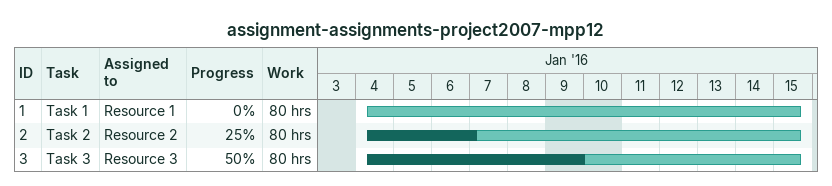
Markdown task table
assignment-assignments-project2007-mpp12

| ID | Task | Start | Finish | Resources | % complete | Work (h) |
|---|---|---|---|---|---|---|
| 1 | Task 1 | 2016-01-04 | 2016-01-15 | Resource 1 | 0 | 80 |
| 2 | Task 2 | 2016-01-04 | 2016-01-15 | Resource 2 | 25 | 80 |
| 3 | Task 3 | 2016-01-04 | 2016-01-15 | Resource 3 | 50 | 80 |
